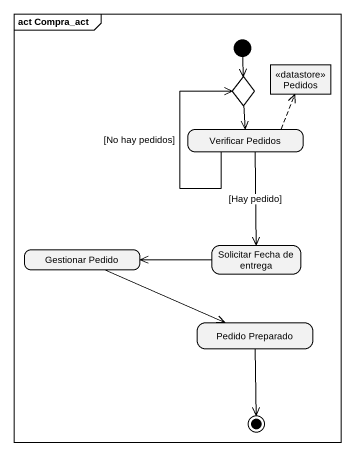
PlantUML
@startuml
mainframe act Compra_act
hide empty description
state Pedidos <<datastore>>
state choice1 <<choice>>
state "Verificar Pedidos" as Verificar_Pedidos
state "Gestionar Pedido" as Gestionar_Pedido
state "Solicitar Fecha de entrega" as Solicitar_Fecha_de_entrega
state "Pedido Preparado" as Pedido_Preparado
[*] --> choice1
choice1 --> Verificar_Pedidos
Verificar_Pedidos -up[dashed]-> Pedidos
Verificar_Pedidos -up-> choice1 : [No hay pedidos]
Verificar_Pedidos --> Solicitar_Fecha_de_entrega : [Hay pedido]
Gestionar_Pedido -right-> Pedido_Preparado
Solicitar_Fecha_de_entrega -left-> Gestionar_Pedido
Pedido_Preparado --> [*]
@enduml
